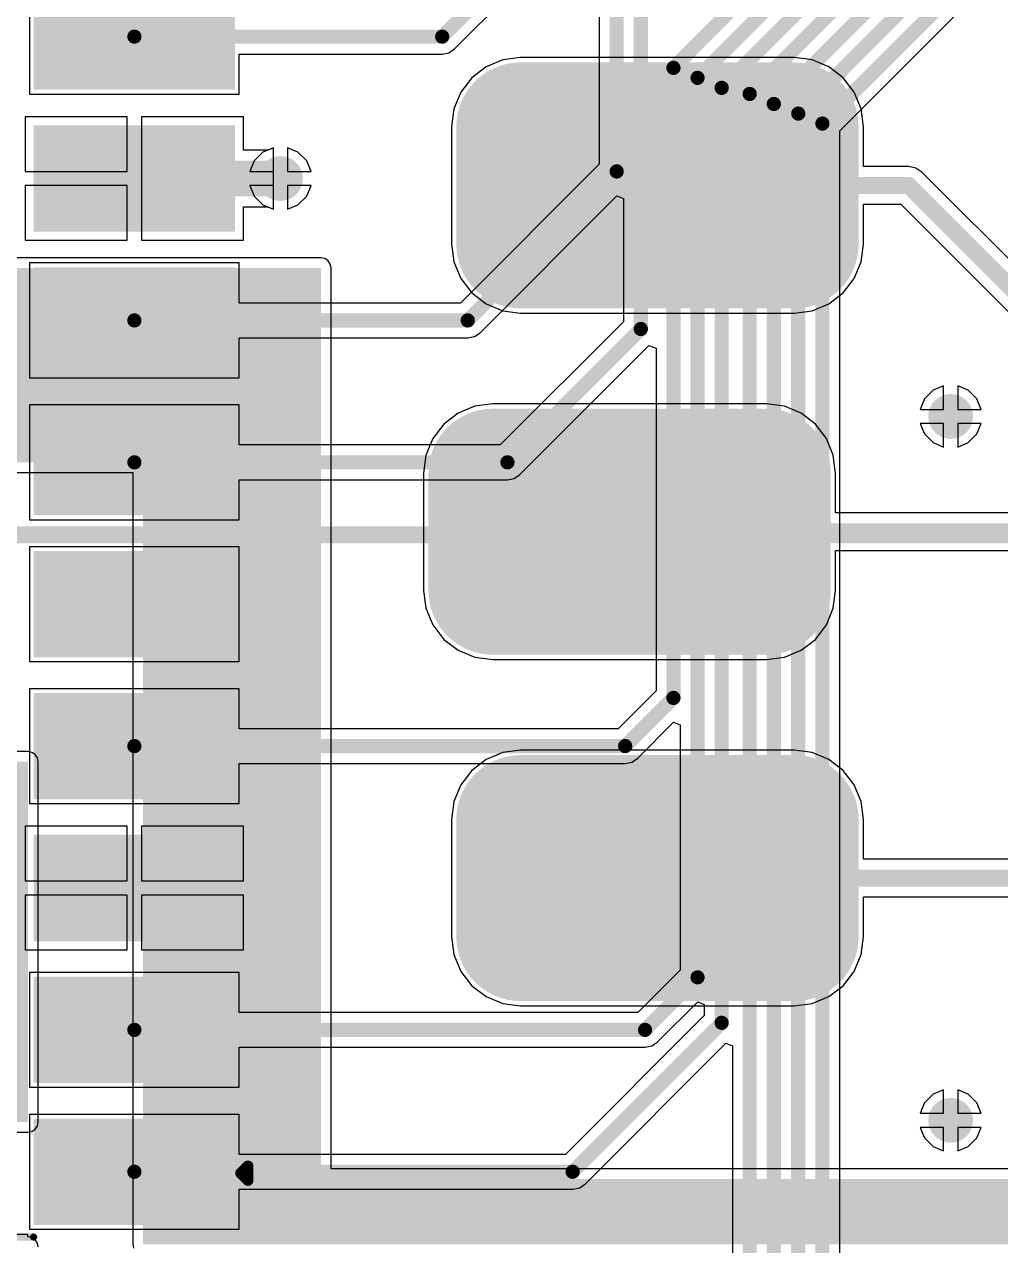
# Model space of a CAD drawing. Header units: millimetres. Extents: x -1231 to 5080, y -1243 to 680.
# Drawn here: x 17.92 to 35.4, y 10.92 to 32.78 of the extents above; entities that cross this region are included whole.
import ezdxf

# ---------------------------------------------------------------- set-up
doc = ezdxf.new("R2010")
doc.units = ezdxf.units.MM
for name, color, linetype in [('BottomLayer', 5, 'Continuous'), ('BottomPaste', 16, 'Continuous'), ('BottomSolder', 6, 'Continuous'), ('Mechanical1', 6, 'Continuous'), ('TopLayer', 1, 'Continuous'), ('TopOverlay', 2, 'Continuous'), ('TopPaste', 8, 'Continuous'), ('TopSolder', 216, 'Continuous'), ('ViaHoleLayer', 16, 'Continuous')]:
    doc.layers.add(name, color=color, linetype=linetype)

# ---------------------------------------------------------------- blocks, each defined once
blk = doc.blocks.new('RV4NAYSD503A_B_19')
at = {"layer": 'BottomLayer'}
h = blk.add_hatch(color=5, dxfattribs=at)
edge = h.paths.add_edge_path()
edge.add_arc((1.103, 17.892), 1.05, 270, 360)
edge.add_line((2.153, 17.892), (2.153, 22.792))
edge.add_arc((1.103, 22.792), 1.05, 0, 90)
edge.add_line((1.103, 23.842), (-0.997, 23.842))
edge.add_arc((-0.997, 22.792), 1.05, 90, 180)
edge.add_line((-2.047, 22.792), (-2.047, 17.892))
edge.add_arc((-0.997, 17.892), 1.05, 180, 270)
edge.add_line((-0.997, 16.842), (1.103, 16.842))
h = blk.add_hatch(color=5, dxfattribs=at)
edge = h.paths.add_edge_path()
edge.add_arc((-5.097, 17.394), 1.05, 270, 360)
edge.add_line((-4.047, 17.394), (-4.047, 22.294))
edge.add_arc((-5.097, 22.294), 1.05, 0, 90)
edge.add_line((-5.097, 23.344), (-7.197, 23.344))
edge.add_arc((-7.197, 22.294), 1.05, 90, 180)
edge.add_line((-8.247, 22.294), (-8.247, 17.394))
edge.add_arc((-7.197, 17.394), 1.05, 180, 270)
edge.add_line((-7.197, 16.344), (-5.097, 16.344))
h = blk.add_hatch(color=5, dxfattribs=at)
edge = h.paths.add_edge_path()
edge.add_arc((7.303, 17.394), 1.05, 270, 360)
edge.add_line((8.353, 17.394), (8.353, 22.294))
edge.add_arc((7.303, 22.294), 1.05, 0, 90)
edge.add_line((7.303, 23.344), (5.203, 23.344))
edge.add_arc((5.203, 22.294), 1.05, 90, 180)
edge.add_line((4.153, 22.294), (4.153, 17.394))
edge.add_arc((5.203, 17.394), 1.05, 180, 270)
edge.add_line((5.203, 16.344), (7.303, 16.344))
at = {"layer": 'BottomPaste'}
h = blk.add_hatch(color=16, dxfattribs=at)
edge = h.paths.add_edge_path()
edge.add_arc((1.103, 17.892), 1.05, 270, 360)
edge.add_line((2.153, 17.892), (2.153, 22.792))
edge.add_arc((1.103, 22.792), 1.05, 0, 90)
edge.add_line((1.103, 23.842), (-0.997, 23.842))
edge.add_arc((-0.997, 22.792), 1.05, 90, 180)
edge.add_line((-2.047, 22.792), (-2.047, 17.892))
edge.add_arc((-0.997, 17.892), 1.05, 180, 270)
edge.add_line((-0.997, 16.842), (1.103, 16.842))
h = blk.add_hatch(color=16, dxfattribs=at)
edge = h.paths.add_edge_path()
edge.add_arc((-5.097, 17.394), 1.05, 270, 360)
edge.add_line((-4.047, 17.394), (-4.047, 22.294))
edge.add_arc((-5.097, 22.294), 1.05, 0, 90)
edge.add_line((-5.097, 23.344), (-7.197, 23.344))
edge.add_arc((-7.197, 22.294), 1.05, 90, 180)
edge.add_line((-8.247, 22.294), (-8.247, 17.394))
edge.add_arc((-7.197, 17.394), 1.05, 180, 270)
edge.add_line((-7.197, 16.344), (-5.097, 16.344))
h = blk.add_hatch(color=16, dxfattribs=at)
edge = h.paths.add_edge_path()
edge.add_arc((7.303, 17.394), 1.05, 270, 360)
edge.add_line((8.353, 17.394), (8.353, 22.294))
edge.add_arc((7.303, 22.294), 1.05, 0, 90)
edge.add_line((7.303, 23.344), (5.203, 23.344))
edge.add_arc((5.203, 22.294), 1.05, 90, 180)
edge.add_line((4.153, 22.294), (4.153, 17.394))
edge.add_arc((5.203, 17.394), 1.05, 180, 270)
edge.add_line((5.203, 16.344), (7.303, 16.344))
at = {"layer": 'BottomSolder'}
h = blk.add_hatch(color=6, dxfattribs=at)
edge = h.paths.add_edge_path()
edge.add_arc((1.103, 17.892), 1.152, 270, 360)
edge.add_line((2.254, 17.892), (2.254, 22.792))
edge.add_arc((1.103, 22.792), 1.152, 0, 90)
edge.add_line((1.103, 23.944), (-0.997, 23.944))
edge.add_arc((-0.997, 22.792), 1.152, 90, 180)
edge.add_line((-2.149, 22.792), (-2.149, 17.892))
edge.add_arc((-0.997, 17.892), 1.152, 180, 270)
edge.add_line((-0.997, 16.74), (1.103, 16.74))
h = blk.add_hatch(color=6, dxfattribs=at)
edge = h.paths.add_edge_path()
edge.add_arc((-5.097, 17.394), 1.152, 270, 360)
edge.add_line((-3.946, 17.394), (-3.946, 22.294))
edge.add_arc((-5.097, 22.294), 1.152, 0, 90)
edge.add_line((-5.097, 23.446), (-7.197, 23.446))
edge.add_arc((-7.197, 22.294), 1.152, 90, 180)
edge.add_line((-8.349, 22.294), (-8.349, 17.394))
edge.add_arc((-7.197, 17.394), 1.152, 180, 270)
edge.add_line((-7.197, 16.243), (-5.097, 16.243))
h = blk.add_hatch(color=6, dxfattribs=at)
edge = h.paths.add_edge_path()
edge.add_arc((7.303, 17.394), 1.152, 270, 360)
edge.add_line((8.454, 17.394), (8.454, 22.294))
edge.add_arc((7.303, 22.294), 1.152, 0, 90)
edge.add_line((7.303, 23.446), (5.203, 23.446))
edge.add_arc((5.203, 22.294), 1.152, 90, 180)
edge.add_line((4.051, 22.294), (4.051, 17.394))
edge.add_arc((5.203, 17.394), 1.152, 180, 270)
edge.add_line((5.203, 16.243), (7.303, 16.243))
blk = doc.blocks.new('ACDC56_41SURKWA_F01_20')
at = {"layer": 'TopLayer'}
for points in [[(-7.8, 10.58), (-11.2, 10.58), (-11.2, 12.28), (-7.8, 12.28)], [(-7.8, 8.04), (-11.2, 8.04), (-11.2, 9.74), (-7.8, 9.74)], [(-7.8, 5.5), (-11.2, 5.5), (-11.2, 7.2), (-7.8, 7.2)], [(-7.8, 2.96), (-11.2, 2.96), (-11.2, 4.66), (-7.8, 4.66)], [(-7.8, 0.42), (-11.2, 0.42), (-11.2, 2.12), (-7.8, 2.12)], [(-7.8, -2.12), (-11.2, -2.12), (-11.2, -0.42), (-7.8, -0.42)], [(-7.8, -4.66), (-11.2, -4.66), (-11.2, -2.96), (-7.8, -2.96)], [(-7.8, -7.2), (-11.2, -7.2), (-11.2, -5.5), (-7.8, -5.5)], [(-7.8, -9.74), (-11.2, -9.74), (-11.2, -8.04), (-7.8, -8.04)]]:
    blk.add_hatch(color=1, dxfattribs=at).paths.add_polyline_path(points)
at = {"layer": 'TopPaste'}
for points in [[(-7.8, 10.58), (-11.2, 10.58), (-11.2, 12.28), (-7.8, 12.28)], [(-7.8, 8.04), (-11.2, 8.04), (-11.2, 9.74), (-7.8, 9.74)], [(-7.8, 5.5), (-11.2, 5.5), (-11.2, 7.2), (-7.8, 7.2)], [(-7.8, 2.96), (-11.2, 2.96), (-11.2, 4.66), (-7.8, 4.66)], [(-7.8, 0.42), (-11.2, 0.42), (-11.2, 2.12), (-7.8, 2.12)], [(-7.8, -2.12), (-11.2, -2.12), (-11.2, -0.42), (-7.8, -0.42)], [(-7.8, -4.66), (-11.2, -4.66), (-11.2, -2.96), (-7.8, -2.96)], [(-7.8, -7.2), (-11.2, -7.2), (-11.2, -5.5), (-7.8, -5.5)], [(-7.8, -9.74), (-11.2, -9.74), (-11.2, -8.04), (-7.8, -8.04)]]:
    blk.add_hatch(color=8, dxfattribs=at).paths.add_polyline_path(points)
at = {"layer": 'TopSolder'}
for points in [[(-7.698, 10.478), (-11.302, 10.478), (-11.302, 12.382), (-7.698, 12.382)], [(-7.698, 7.938), (-11.302, 7.938), (-11.302, 9.842), (-7.698, 9.842)], [(-7.698, 5.398), (-11.302, 5.398), (-11.302, 7.302), (-7.698, 7.302)], [(-7.698, 2.858), (-11.302, 2.858), (-11.302, 4.762), (-7.698, 4.762)], [(-7.698, 0.318), (-11.302, 0.318), (-11.302, 2.222), (-7.698, 2.222)], [(-7.698, -2.222), (-11.302, -2.222), (-11.302, -0.318), (-7.698, -0.318)], [(-7.698, -4.762), (-11.302, -4.762), (-11.302, -2.858), (-7.698, -2.858)], [(-7.698, -7.302), (-11.302, -7.302), (-11.302, -5.398), (-7.698, -5.398)], [(-7.698, -9.842), (-11.302, -9.842), (-11.302, -7.938), (-7.698, -7.938)]]:
    blk.add_hatch(color=216, dxfattribs=at).paths.add_polyline_path(points)
at = {"layer": 'TopOverlay'}
for points, const_width in [([(7.645, 12.598), (-7.696, 12.598)], 0.127), ([(-11.405, 11.455), (-11.532, 11.582)], 0.2), ([(-11.532, 11.582), (-11.532, 11.328)], 0.2), ([(-11.405, 11.455), (-11.532, 11.328)], 0.2)]:
    blk.add_lwpolyline(points, dxfattribs=dict(at, const_width=const_width))
for points, const_width in [([(-7.728, 12.598, 1), (-7.664, 12.598, 1)], 0.0635), ([(-11.582, 11.582, 1), (-11.482, 11.582, 1)], 0.1), ([(-11.582, 11.582, 1), (-11.482, 11.582, 1)], 0.1), ([(-11.582, 11.328, 1), (-11.482, 11.328, 1)], 0.1), ([(-11.582, 11.328, 1), (-11.482, 11.328, 1)], 0.1), ([(-11.455, 11.455, 1), (-11.355, 11.455, 1)], 0.1), ([(-11.455, 11.455, 1), (-11.355, 11.455, 1)], 0.1)]:
    blk.add_lwpolyline(points, format="xyb", close=True, dxfattribs=dict(at, const_width=const_width))

msp = doc.modelspace()

# ---------------------------------------------------------------- hatches: boundary and pattern name
at = {"layer": 'BottomLayer'}
h = msp.add_hatch(color=5, dxfattribs=at)
edge = h.paths.add_edge_path()
edge.add_arc((22.504, 30.023), 0.3, 0, 360)
for points in [[(9.449, 24.943), (23.228, 24.943), (23.228, 28.423), (9.449, 28.423)], [(20.041, 11.735), (23.228, 11.735), (23.228, 26.949), (20.041, 26.949)], [(6.401, 13.132), (17.983, 13.132), (17.983, 19.583), (6.401, 19.583)], [(20.041, 10.947), (40.208, 10.947), (40.208, 12.116), (20.041, 12.116)]]:
    msp.add_hatch(color=5, dxfattribs=at).paths.add_polyline_path(points)
h = msp.add_hatch(color=5, dxfattribs=at)
edge = h.paths.add_edge_path()
edge.add_arc((34.505, 25.764), 0.3, 0, 360)
h = msp.add_hatch(color=5, dxfattribs=at)
edge = h.paths.add_edge_path()
edge.add_arc((34.505, 13.164), 0.3, 0, 360)
at = {"layer": 'BottomSolder'}
h = msp.add_hatch(color=6, dxfattribs=at)
edge = h.paths.add_edge_path()
edge.add_arc((22.504, 30.023), 0.402, 0, 360)
h = msp.add_hatch(color=6, dxfattribs=at)
edge = h.paths.add_edge_path()
edge.add_arc((34.505, 25.764), 0.402, 0, 360)
h = msp.add_hatch(color=6, dxfattribs=at)
edge = h.paths.add_edge_path()
edge.add_arc((34.505, 13.164), 0.402, 0, 360)
at = {"layer": 'TopLayer'}
h = msp.add_hatch(color=1, dxfattribs=at)
edge = h.paths.add_edge_path()
edge.add_arc((22.504, 30.023), 0.3, 0, 360)
h = msp.add_hatch(color=1, dxfattribs=at)
edge = h.paths.add_edge_path()
edge.add_arc((34.505, 25.764), 0.3, 0, 360)
h = msp.add_hatch(color=1, dxfattribs=at)
edge = h.paths.add_edge_path()
edge.add_arc((34.505, 13.164), 0.3, 0, 360)
at = {"layer": 'TopSolder'}
h = msp.add_hatch(color=216, dxfattribs=at)
edge = h.paths.add_edge_path()
edge.add_arc((22.504, 30.023), 0.402, 0, 360)
h = msp.add_hatch(color=216, dxfattribs=at)
edge = h.paths.add_edge_path()
edge.add_arc((34.505, 25.764), 0.402, 0, 360)
h = msp.add_hatch(color=216, dxfattribs=at)
edge = h.paths.add_edge_path()
edge.add_arc((34.505, 13.164), 0.402, 0, 360)
at = {"layer": 'ViaHoleLayer'}
h = msp.add_hatch(color=16, dxfattribs=at)
edge = h.paths.add_edge_path()
edge.add_arc((22.504, 30.023), 0.15, 0, 360)
h = msp.add_hatch(color=16, dxfattribs=at)
edge = h.paths.add_edge_path()
edge.add_arc((34.505, 25.764), 0.15, 0, 360)
h = msp.add_hatch(color=16, dxfattribs=at)
edge = h.paths.add_edge_path()
edge.add_arc((34.505, 13.164), 0.15, 0, 360)

# ---------------------------------------------------------------- linework, layer by layer
at = {"layer": 'BottomLayer'}
for p, q in [((26.483, 32.146), (26.185, 32.023)), ((26.804, 32.188), (26.483, 32.146)), ((31.704, 32.188), (26.804, 32.188)), ((32.024, 32.146), (31.704, 32.188)), ((32.323, 32.023), (32.024, 32.146)), ((26.185, 32.023), (25.928, 31.826)), ((32.58, 31.826), (32.323, 32.023)), ((25.928, 31.826), (25.731, 31.569)), ((32.776, 31.569), (32.58, 31.826)), ((25.731, 31.569), (25.608, 31.271)), ((32.9, 31.271), (32.776, 31.569)), ((25.608, 31.271), (25.566, 30.95)), ((32.942, 30.95), (32.9, 31.271)), ((25.566, 30.95), (25.566, 28.85)), ((32.942, 30.237), (32.942, 30.95)), ((22.191, 30.492), (22.035, 30.337)), ((22.377, 30.57), (22.191, 30.492)), ((22.377, 30.15), (22.377, 30.57)), ((22.818, 30.492), (22.631, 30.57)), ((22.631, 30.57), (22.631, 30.15)), ((22.974, 30.337), (22.818, 30.492)), ((22.035, 30.337), (21.957, 30.15)), ((23.051, 30.15), (22.974, 30.337)), ((33.752, 30.237), (32.942, 30.237)), ((33.881, 30.211), (33.752, 30.237)), ((33.99, 30.138), (33.881, 30.211)), ((21.957, 30.15), (22.377, 30.15)), ((22.631, 30.15), (23.051, 30.15)), ((42.097, 22.031), (33.99, 30.138)), ((22.377, 29.896), (21.957, 29.896)), ((21.957, 29.896), (22.035, 29.709)), ((22.377, 29.476), (22.377, 29.896)), ((23.051, 29.896), (22.631, 29.896)), ((22.631, 29.896), (22.631, 29.476)), ((22.974, 29.709), (23.051, 29.896)), ((22.035, 29.709), (22.191, 29.553)), ((22.191, 29.553), (22.377, 29.476)), ((22.631, 29.476), (22.818, 29.553)), ((22.818, 29.553), (22.974, 29.709)), ((32.942, 28.85), (32.942, 29.563)), ((32.942, 29.563), (33.613, 29.563)), ((33.613, 29.563), (41.523, 21.654)), ((25.566, 28.85), (25.608, 28.53)), ((32.9, 28.53), (32.942, 28.85)), ((23.228, 28.604), (9.449, 28.604)), ((23.298, 28.59), (23.228, 28.604)), ((23.357, 28.551), (23.298, 28.59)), ((23.396, 28.492), (23.357, 28.551)), ((23.41, 28.423), (23.396, 28.492)), ((23.41, 26.949), (23.41, 28.423)), ((25.608, 28.53), (25.731, 28.231)), ((32.776, 28.231), (32.9, 28.53)), ((25.731, 28.231), (25.928, 27.974)), ((32.58, 27.974), (32.776, 28.231)), ((25.928, 27.974), (26.185, 27.778)), ((26.185, 27.778), (26.483, 27.654)), ((32.024, 27.654), (32.323, 27.778)), ((32.323, 27.778), (32.58, 27.974)), ((26.483, 27.654), (26.804, 27.612)), ((26.804, 27.612), (31.704, 27.612)), ((31.704, 27.612), (32.024, 27.654)), ((23.41, 12.297), (23.41, 26.949)), ((34.191, 26.234), (34.036, 26.078)), ((34.378, 26.311), (34.191, 26.234)), ((34.378, 25.891), (34.378, 26.311)), ((34.819, 26.234), (34.632, 26.311)), ((34.632, 26.311), (34.632, 25.891)), ((34.975, 26.078), (34.819, 26.234)), ((34.036, 26.078), (33.958, 25.891)), ((35.052, 25.891), (34.975, 26.078)), ((25.687, 25.823), (25.431, 25.626)), ((25.986, 25.946), (25.687, 25.823)), ((26.306, 25.988), (25.986, 25.946)), ((31.206, 25.988), (26.306, 25.988)), ((31.527, 25.946), (31.206, 25.988)), ((31.825, 25.823), (31.527, 25.946)), ((32.082, 25.626), (31.825, 25.823)), ((33.958, 25.891), (34.378, 25.891)), ((34.632, 25.891), (35.052, 25.891)), ((25.431, 25.626), (25.234, 25.369)), ((32.279, 25.369), (32.082, 25.626)), ((34.378, 25.637), (33.958, 25.637)), ((33.958, 25.637), (34.036, 25.451)), ((34.378, 25.217), (34.378, 25.637)), ((35.052, 25.637), (34.632, 25.637)), ((34.632, 25.637), (34.632, 25.217)), ((34.975, 25.451), (35.052, 25.637)), ((25.234, 25.369), (25.11, 25.071)), ((32.402, 25.071), (32.279, 25.369)), ((34.036, 25.451), (34.191, 25.295)), ((34.819, 25.295), (34.975, 25.451)), ((34.191, 25.295), (34.378, 25.217)), ((34.632, 25.217), (34.819, 25.295)), ((25.11, 25.071), (25.068, 24.75)), ((32.445, 24.75), (32.402, 25.071)), ((9.449, 24.762), (19.859, 24.762)), ((19.859, 24.762), (19.859, 12.116)), ((25.068, 24.75), (25.068, 22.65)), ((32.445, 24.037), (32.445, 24.75)), ((36.119, 24.037), (32.445, 24.037)), ((32.445, 22.65), (32.445, 23.363)), ((32.445, 23.363), (35.979, 23.363)), ((25.068, 22.65), (25.11, 22.33)), ((32.402, 22.33), (32.445, 22.65)), ((25.11, 22.33), (25.234, 22.031)), ((32.279, 22.031), (32.402, 22.33)), ((25.234, 22.031), (25.431, 21.774)), ((32.082, 21.774), (32.279, 22.031)), ((25.431, 21.774), (25.687, 21.578)), ((31.825, 21.578), (32.082, 21.774)), ((25.687, 21.578), (25.986, 21.454)), ((25.986, 21.454), (26.306, 21.412)), ((31.206, 21.412), (31.527, 21.454)), ((31.527, 21.454), (31.825, 21.578)), ((26.306, 21.412), (31.206, 21.412)), ((17.983, 19.765), (8.462, 19.765)), ((18.053, 19.751), (17.983, 19.765)), ((18.111, 19.712), (18.053, 19.751)), ((18.151, 19.653), (18.111, 19.712)), ((26.483, 19.746), (26.185, 19.623)), ((26.804, 19.788), (26.483, 19.746)), ((31.704, 19.788), (26.804, 19.788)), ((32.024, 19.746), (31.704, 19.788)), ((32.323, 19.623), (32.024, 19.746)), ((18.164, 19.583), (18.151, 19.653)), ((18.164, 13.132), (18.164, 19.583)), ((26.185, 19.623), (25.928, 19.426)), ((32.58, 19.426), (32.323, 19.623)), ((25.928, 19.426), (25.731, 19.169)), ((32.776, 19.169), (32.58, 19.426)), ((25.731, 19.169), (25.608, 18.871)), ((32.9, 18.871), (32.776, 19.169)), ((25.608, 18.871), (25.566, 18.55)), ((32.942, 18.55), (32.9, 18.871)), ((25.566, 18.55), (25.566, 16.45)), ((32.942, 17.837), (32.942, 18.55)), ((37.796, 17.837), (32.942, 17.837)), ((32.942, 16.45), (32.942, 17.163)), ((32.942, 17.163), (37.656, 17.163)), ((25.566, 16.45), (25.608, 16.13)), ((32.9, 16.13), (32.942, 16.45)), ((25.608, 16.13), (25.731, 15.831)), ((32.776, 15.831), (32.9, 16.13)), ((25.731, 15.831), (25.928, 15.574)), ((32.58, 15.574), (32.776, 15.831)), ((25.928, 15.574), (26.185, 15.378)), ((32.323, 15.378), (32.58, 15.574)), ((26.185, 15.378), (26.483, 15.254)), ((32.024, 15.254), (32.323, 15.378)), ((26.483, 15.254), (26.804, 15.212)), ((26.804, 15.212), (31.704, 15.212)), ((31.704, 15.212), (32.024, 15.254)), ((34.191, 13.634), (34.036, 13.478)), ((34.378, 13.711), (34.191, 13.634)), ((34.378, 13.291), (34.378, 13.711)), ((34.819, 13.634), (34.632, 13.711)), ((34.632, 13.711), (34.632, 13.291)), ((34.975, 13.478), (34.819, 13.634)), ((34.036, 13.478), (33.958, 13.291)), ((35.052, 13.291), (34.975, 13.478)), ((18.151, 13.062), (18.164, 13.132)), ((33.958, 13.291), (34.378, 13.291)), ((34.632, 13.291), (35.052, 13.291)), ((6.401, 12.951), (17.983, 12.951)), ((17.983, 12.951), (18.053, 12.964)), ((18.053, 12.964), (18.111, 13.004)), ((18.111, 13.004), (18.151, 13.062)), ((34.378, 13.037), (33.958, 13.037)), ((33.958, 13.037), (34.036, 12.851)), ((34.378, 12.617), (34.378, 13.037)), ((35.052, 13.037), (34.632, 13.037)), ((34.632, 13.037), (34.632, 12.617)), ((34.975, 12.851), (35.052, 13.037)), ((34.036, 12.851), (34.191, 12.695)), ((34.191, 12.695), (34.378, 12.617)), ((34.632, 12.617), (34.819, 12.695)), ((34.819, 12.695), (34.975, 12.851)), ((40.208, 12.297), (23.41, 12.297)), ((19.859, 12.116), (19.859, 10.947)), ((17.981, 11.12), (15.445, 11.12)), ((17.981, 11.078), (17.981, 11.12)), ((17.983, 11.078), (17.981, 11.078)), ((18.053, 11.064), (17.983, 11.078)), ((18.111, 11.025), (18.053, 11.064)), ((18.151, 10.966), (18.111, 11.025)), ((18.164, 10.897), (18.151, 10.966)), ((19.859, 10.947), (19.873, 10.878))]:
    msp.add_line(p, q, dxfattribs=at)
at = {"layer": 'BottomLayer', "const_width": 0.305}
for points in [[(29.054, 29.9), (33.752, 29.9)], [(33.752, 29.9), (41.859, 21.793)], [(28.556, 23.7), (36.119, 23.7)], [(29.054, 17.5), (37.796, 17.5)]]:
    msp.add_lwpolyline(points, dxfattribs=at)
at = {"layer": 'BottomLayer', "const_width": 0.152}
for points in [[(28.978, 29.9, 1), (29.13, 29.9, 1)], [(33.676, 29.9, 1), (33.829, 29.9, 1)], [(33.676, 29.9, 1), (33.829, 29.9, 1)], [(28.48, 23.7, 1), (28.632, 23.7, 1)], [(28.978, 17.5, 1), (29.13, 17.5, 1)]]:
    msp.add_lwpolyline(points, format="xyb", close=True, dxfattribs=at)
at = {"layer": 'Mechanical1', "const_width": 0.305}
msp.add_lwpolyline([(-1.702, 23.647), (99.898, 23.647)], dxfattribs=at)
at = {"layer": 'TopLayer'}
for p, q in [((32.518, 30.878), (42.934, 41.294)), ((25.62, 32.343), (28.086, 34.81)), ((28.213, 34.757), (28.213, 30.279)), ((18.011, 33.591), (18.011, 31.535)), ((21.766, 31.535), (21.766, 32.252)), ((21.766, 32.252), (25.4, 32.252)), ((25.4, 32.252), (25.519, 32.276)), ((25.519, 32.276), (25.62, 32.343)), ((18.011, 31.535), (21.766, 31.535)), ((19.762, 31.127), (17.935, 31.127)), ((17.935, 31.127), (17.935, 30.15)), ((19.762, 30.15), (19.762, 31.127)), ((21.843, 31.127), (20.016, 31.127)), ((20.016, 31.127), (20.016, 30.023)), ((21.843, 30.528), (21.843, 31.127)), ((32.518, 9.741), (32.518, 30.878)), ((22.276, 30.528), (21.843, 30.528)), ((22.377, 30.57), (22.276, 30.528)), ((22.377, 30.023), (22.377, 30.57)), ((22.818, 30.492), (22.631, 30.57)), ((22.631, 30.57), (22.631, 30.15)), ((22.974, 30.337), (22.818, 30.492)), ((23.051, 30.15), (22.974, 30.337)), ((28.213, 30.279), (25.728, 27.794)), ((17.935, 30.15), (19.762, 30.15)), ((20.016, 30.023), (20.016, 28.919)), ((22.377, 29.476), (22.377, 30.023)), ((22.631, 30.15), (23.051, 30.15)), ((19.762, 29.896), (17.935, 29.896)), ((17.935, 29.896), (17.935, 28.919)), ((19.762, 28.919), (19.762, 29.896)), ((23.051, 29.896), (22.631, 29.896)), ((22.631, 29.896), (22.631, 29.476)), ((22.974, 29.709), (23.051, 29.896)), ((21.843, 28.919), (21.843, 29.518)), ((21.843, 29.518), (22.276, 29.518)), ((22.276, 29.518), (22.377, 29.476)), ((22.631, 29.476), (22.818, 29.553)), ((22.818, 29.553), (22.974, 29.709)), ((26.077, 27.263), (28.528, 29.714)), ((28.528, 29.714), (28.645, 29.665)), ((28.645, 29.665), (28.645, 27.459)), ((17.935, 28.919), (19.762, 28.919)), ((20.016, 28.919), (21.843, 28.919)), ((21.766, 28.511), (18.011, 28.511)), ((18.011, 28.511), (18.011, 26.455)), ((21.766, 27.794), (21.766, 28.511)), ((25.728, 27.794), (21.766, 27.794)), ((28.645, 27.459), (26.44, 25.254)), ((21.766, 26.455), (21.766, 27.172)), ((21.766, 27.172), (25.857, 27.172)), ((25.857, 27.172), (25.976, 27.196)), ((25.976, 27.196), (26.077, 27.263)), ((26.788, 24.723), (29.102, 27.037)), ((29.102, 27.037), (29.229, 26.985)), ((29.229, 26.985), (29.229, 20.855)), ((18.011, 26.455), (21.766, 26.455)), ((34.191, 26.234), (34.036, 26.078)), ((34.378, 26.311), (34.191, 26.234)), ((34.378, 25.891), (34.378, 26.311)), ((34.819, 26.234), (34.632, 26.311)), ((34.632, 26.311), (34.632, 25.891)), ((34.975, 26.078), (34.819, 26.234)), ((34.036, 26.078), (33.958, 25.891)), ((35.052, 25.891), (34.975, 26.078)), ((21.766, 25.971), (18.011, 25.971)), ((18.011, 25.971), (18.011, 23.915)), ((21.766, 25.254), (21.766, 25.971)), ((33.958, 25.891), (34.378, 25.891)), ((34.632, 25.891), (35.052, 25.891)), ((34.378, 25.637), (33.958, 25.637)), ((33.958, 25.637), (34.036, 25.451)), ((34.378, 25.217), (34.378, 25.637)), ((35.052, 25.637), (34.632, 25.637)), ((34.632, 25.637), (34.632, 25.217)), ((34.975, 25.451), (35.052, 25.637)), ((34.036, 25.451), (34.191, 25.295)), ((34.819, 25.295), (34.975, 25.451)), ((26.44, 25.254), (21.766, 25.254)), ((34.191, 25.295), (34.378, 25.217)), ((34.632, 25.217), (34.819, 25.295)), ((26.687, 24.656), (26.788, 24.723)), ((21.766, 23.915), (21.766, 24.632)), ((21.766, 24.632), (26.568, 24.632)), ((26.568, 24.632), (26.687, 24.656)), ((18.011, 23.915), (21.766, 23.915)), ((21.766, 23.431), (18.011, 23.431)), ((18.011, 23.431), (18.011, 21.375)), ((21.766, 21.375), (21.766, 23.431)), ((18.011, 21.375), (21.766, 21.375)), ((21.766, 20.891), (18.011, 20.891)), ((18.011, 20.891), (18.011, 18.835)), ((21.766, 20.174), (21.766, 20.891)), ((29.229, 20.855), (28.548, 20.174)), ((28.548, 20.174), (21.766, 20.174)), ((28.896, 19.643), (29.544, 20.291)), ((29.544, 20.291), (29.661, 20.242)), ((29.661, 20.242), (29.661, 15.851)), ((21.766, 18.835), (21.766, 19.552)), ((21.766, 19.552), (28.677, 19.552)), ((28.677, 19.552), (28.796, 19.576)), ((28.796, 19.576), (28.896, 19.643)), ((18.011, 18.835), (21.766, 18.835)), ((19.762, 18.427), (17.935, 18.427)), ((17.935, 18.427), (17.935, 17.45)), ((19.762, 17.45), (19.762, 18.427)), ((21.843, 18.427), (20.016, 18.427)), ((20.016, 18.427), (20.016, 17.45)), ((21.843, 17.45), (21.843, 18.427)), ((17.935, 17.45), (19.762, 17.45)), ((20.016, 17.45), (21.843, 17.45)), ((19.762, 17.196), (17.935, 17.196)), ((17.935, 17.196), (17.935, 16.219)), ((19.762, 16.219), (19.762, 17.196)), ((21.843, 17.196), (20.016, 17.196)), ((20.016, 17.196), (20.016, 16.219)), ((21.843, 16.219), (21.843, 17.196)), ((17.935, 16.219), (19.762, 16.219)), ((20.016, 16.219), (21.843, 16.219)), ((21.766, 15.811), (18.011, 15.811)), ((18.011, 15.811), (18.011, 13.755)), ((21.766, 15.094), (21.766, 15.811)), ((29.661, 15.851), (28.903, 15.094)), ((28.903, 15.094), (21.766, 15.094)), ((29.252, 14.563), (29.976, 15.287)), ((29.976, 15.287), (30.093, 15.238)), ((30.093, 15.238), (30.093, 15.039)), ((30.093, 15.039), (27.608, 12.554)), ((21.766, 13.755), (21.766, 14.472)), ((21.766, 14.472), (29.032, 14.472)), ((27.957, 12.023), (30.477, 14.544)), ((29.032, 14.472), (29.151, 14.496)), ((29.151, 14.496), (29.252, 14.563)), ((30.477, 14.544), (30.595, 14.495)), ((30.595, 14.495), (30.595, 10.409)), ((18.011, 13.755), (21.766, 13.755)), ((34.191, 13.634), (34.036, 13.478)), ((34.378, 13.711), (34.191, 13.634)), ((34.378, 13.291), (34.378, 13.711)), ((34.819, 13.634), (34.632, 13.711)), ((34.632, 13.711), (34.632, 13.291)), ((34.975, 13.478), (34.819, 13.634)), ((34.036, 13.478), (33.958, 13.291)), ((35.052, 13.291), (34.975, 13.478)), ((21.766, 13.271), (18.011, 13.271)), ((18.011, 13.271), (18.011, 11.215)), ((21.766, 12.554), (21.766, 13.271)), ((33.958, 13.291), (34.378, 13.291)), ((34.632, 13.291), (35.052, 13.291)), ((34.378, 13.037), (33.958, 13.037)), ((33.958, 13.037), (34.036, 12.851)), ((34.378, 12.617), (34.378, 13.037)), ((35.052, 13.037), (34.632, 13.037)), ((34.632, 13.037), (34.632, 12.617)), ((34.975, 12.851), (35.052, 13.037)), ((34.036, 12.851), (34.191, 12.695)), ((34.191, 12.695), (34.378, 12.617)), ((34.632, 12.617), (34.819, 12.695)), ((34.819, 12.695), (34.975, 12.851)), ((27.608, 12.554), (21.766, 12.554)), ((27.856, 11.956), (27.957, 12.023)), ((21.766, 11.215), (21.766, 11.932)), ((21.766, 11.932), (27.737, 11.932)), ((27.737, 11.932), (27.856, 11.956)), ((18.011, 11.215), (21.766, 11.215))]:
    msp.add_line(p, q, dxfattribs=at)
for points, const_width in [([(29.54, 32.004), (44.806, 47.269)], 0.254), ([(28.956, 27.33), (28.956, 46.761)], 0.254), ([(29.972, 31.825), (44.804, 46.657)], 0.254), ([(28.524, 30.15), (28.524, 46.05)], 0.254), ([(30.404, 31.646), (43.512, 44.755)], 0.254), ([(30.905, 31.537), (43.513, 44.145)], 0.254), ([(31.337, 31.358), (42.829, 42.85)], 0.254), ([(31.775, 31.186), (42.906, 42.316)], 0.254), ([(32.207, 31.007), (42.805, 41.605)], 0.254), ([(25.4, 32.563), (27.919, 35.082)], 0.254), ([(19.889, 32.563), (25.4, 32.563)], 0.254), ([(29.54, 20.726), (29.54, 32.004)], 0.254), ([(29.972, 15.723), (29.972, 31.825)], 0.254), ([(30.404, 14.91), (30.404, 31.646)], 0.254), ([(30.905, 10.281), (30.905, 31.537)], 0.254), ([(31.337, 10.102), (31.337, 31.358)], 0.254), ([(31.775, 9.92), (31.775, 31.186)], 0.254), ([(32.207, 9.741), (32.207, 31.007)], 0.254), ([(19.889, 30.023), (22.504, 30.023)], 0.635), ([(25.857, 27.483), (28.524, 30.15)], 0.254), ([(19.889, 27.483), (25.857, 27.483)], 0.254), ([(26.568, 24.943), (28.956, 27.33)], 0.254), ([(19.889, 24.943), (26.568, 24.943)], 0.254), ([(28.677, 19.863), (29.54, 20.726)], 0.254), ([(19.889, 19.863), (28.677, 19.863)], 0.254), ([(29.032, 14.783), (29.972, 15.723)], 0.254), ([(19.889, 14.783), (29.032, 14.783)], 0.254), ([(27.737, 12.243), (30.404, 14.91)], 0.254), ([(19.889, 12.243), (27.737, 12.243)], 0.254)]:
    msp.add_lwpolyline(points, dxfattribs=dict(at, const_width=const_width))
for points, const_width in [([(19.825, 32.563, 1), (19.952, 32.563, 1)], 0.127), ([(25.337, 32.563, 1), (25.463, 32.563, 1)], 0.127), ([(25.337, 32.563, 1), (25.463, 32.563, 1)], 0.127), ([(29.477, 32.004, 1), (29.604, 32.004, 1)], 0.127), ([(29.477, 32.004, 1), (29.604, 32.004, 1)], 0.127), ([(29.909, 31.825, 1), (30.035, 31.825, 1)], 0.127), ([(29.909, 31.825, 1), (30.035, 31.825, 1)], 0.127), ([(30.34, 31.646, 1), (30.467, 31.646, 1)], 0.127), ([(30.34, 31.646, 1), (30.467, 31.646, 1)], 0.127), ([(30.842, 31.537, 1), (30.969, 31.537, 1)], 0.127), ([(30.842, 31.537, 1), (30.969, 31.537, 1)], 0.127), ([(31.274, 31.358, 1), (31.401, 31.358, 1)], 0.127), ([(31.274, 31.358, 1), (31.401, 31.358, 1)], 0.127), ([(31.712, 31.186, 1), (31.839, 31.186, 1)], 0.127), ([(31.712, 31.186, 1), (31.839, 31.186, 1)], 0.127), ([(32.144, 31.007, 1), (32.271, 31.007, 1)], 0.127), ([(32.144, 31.007, 1), (32.271, 31.007, 1)], 0.127), ([(19.73, 30.023, 1), (20.047, 30.023, 1)], 0.318), ([(22.346, 30.023, 1), (22.663, 30.023, 1)], 0.318), ([(28.461, 30.15, 1), (28.588, 30.15, 1)], 0.127), ([(28.461, 30.15, 1), (28.588, 30.15, 1)], 0.127), ([(19.825, 27.483, 1), (19.952, 27.483, 1)], 0.127), ([(25.794, 27.483, 1), (25.921, 27.483, 1)], 0.127), ([(25.794, 27.483, 1), (25.921, 27.483, 1)], 0.127), ([(28.892, 27.33, 1), (29.02, 27.33, 1)], 0.127), ([(28.892, 27.33, 1), (29.02, 27.33, 1)], 0.127), ([(19.825, 24.943, 1), (19.952, 24.943, 1)], 0.127), ([(26.505, 24.943, 1), (26.632, 24.943, 1)], 0.127), ([(26.505, 24.943, 1), (26.632, 24.943, 1)], 0.127), ([(29.477, 20.726, 1), (29.604, 20.726, 1)], 0.127), ([(29.477, 20.726, 1), (29.604, 20.726, 1)], 0.127), ([(19.825, 19.863, 1), (19.952, 19.863, 1)], 0.127), ([(28.613, 19.863, 1), (28.74, 19.863, 1)], 0.127), ([(28.613, 19.863, 1), (28.74, 19.863, 1)], 0.127), ([(29.909, 15.723, 1), (30.035, 15.723, 1)], 0.127), ([(29.909, 15.723, 1), (30.035, 15.723, 1)], 0.127), ([(19.825, 14.783, 1), (19.952, 14.783, 1)], 0.127), ([(28.969, 14.783, 1), (29.096, 14.783, 1)], 0.127), ([(28.969, 14.783, 1), (29.096, 14.783, 1)], 0.127), ([(30.34, 14.91, 1), (30.467, 14.91, 1)], 0.127), ([(30.34, 14.91, 1), (30.467, 14.91, 1)], 0.127), ([(19.825, 12.243, 1), (19.952, 12.243, 1)], 0.127), ([(27.673, 12.243, 1), (27.8, 12.243, 1)], 0.127), ([(27.673, 12.243, 1), (27.8, 12.243, 1)], 0.127)]:
    msp.add_lwpolyline(points, format="xyb", close=True, dxfattribs=dict(at, const_width=const_width))

# ---------------------------------------------------------------- block references
for name, p, rotation in [('RV4NAYSD503A_B_19', (49.098, 23.647), 90), ('ACDC56_41SURKWA_F01_20', (10.389, 23.673), 180)]:
    msp.add_blockref(name, p, dxfattribs=dict(rotation=rotation))

doc.saveas('drawing.dxf')
